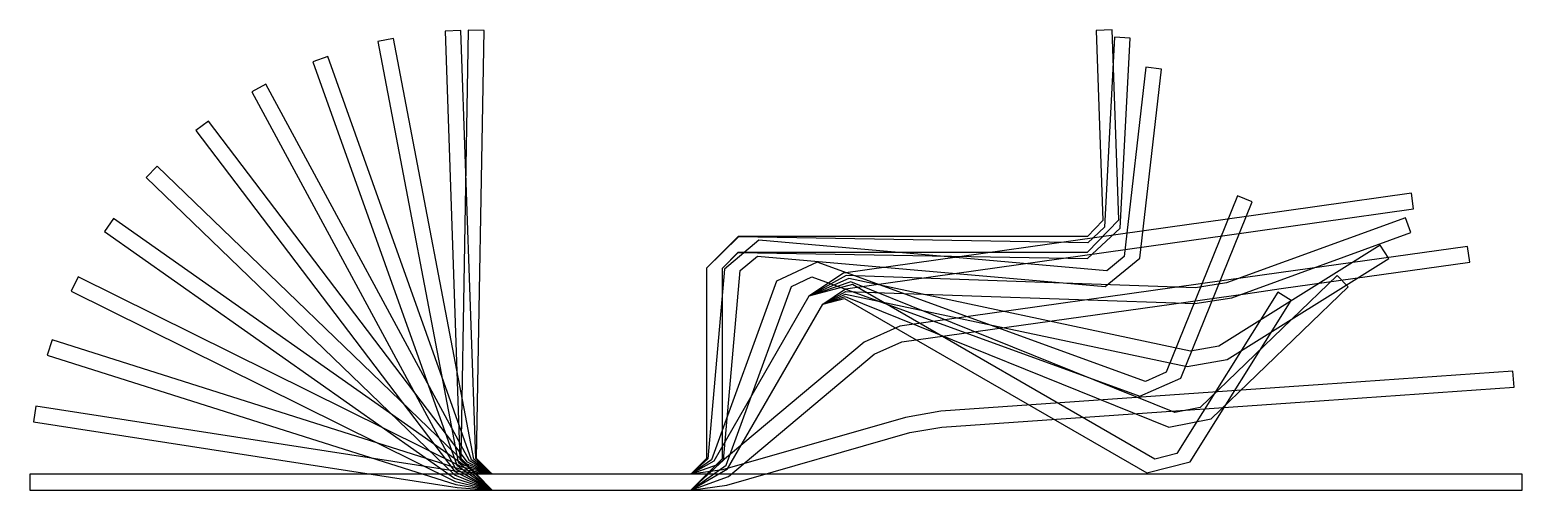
# Model space of a CAD drawing. Header units: millimetres. Extents: x 506.7 to 600.7, y -5184.3 to -5155.3.
import ezdxf

# ---------------------------------------------------------------- set-up
doc = ezdxf.new("R2010")
doc.units = ezdxf.units.MM

msp = doc.modelspace()

# ---------------------------------------------------------------- linework, layer by layer
for points in [[(529.589, -5155.851), (528.607, -5156.039), (533.666, -5182.561), (535.812, -5184.336), (542.062, -5184.336), (548.312, -5184.336), (550.384, -5182.437), (551.429, -5170.483), (552.513, -5169.574), (574.429, -5171.492), (576.615, -5169.705), (577.974, -5157.783), (576.98, -5157.669), (575.622, -5169.592), (574.516, -5170.495), (552.6, -5168.578), (550.433, -5170.396), (549.387, -5182.35), (548.312, -5183.336), (542.062, -5183.336), (535.812, -5183.336), (534.648, -5182.373), (529.589, -5155.851)], [(533.839, -5155.357), (532.84, -5155.392), (533.782, -5182.376), (535.812, -5184.336), (542.062, -5184.336), (548.312, -5184.336), (550.312, -5182.336), (550.312, -5170.336), (551.314, -5169.351), (573.311, -5169.735), (575.374, -5167.811), (576.002, -5155.827), (575.004, -5155.775), (574.376, -5167.758), (573.328, -5168.735), (551.332, -5168.351), (549.312, -5170.336), (549.312, -5182.336), (548.312, -5183.336), (542.062, -5183.336), (535.812, -5183.336), (534.782, -5182.341), (533.839, -5155.357)], [(535.298, -5155.338), (534.298, -5155.32), (533.827, -5182.316), (535.812, -5184.336), (542.062, -5184.336), (548.312, -5184.336), (550.312, -5182.336), (550.312, -5170.336), (551.312, -5169.336), (573.312, -5169.336), (575.281, -5167.297), (574.862, -5155.304), (573.863, -5155.339), (574.282, -5167.332), (573.312, -5168.336), (551.312, -5168.336), (549.312, -5170.336), (549.312, -5182.336), (548.312, -5183.336), (542.062, -5183.336), (535.812, -5183.336), (534.827, -5182.334), (535.298, -5155.338)], [(525.458, -5156.985), (524.516, -5157.321), (533.573, -5182.757), (535.812, -5184.336), (542.062, -5184.336), (548.312, -5184.336), (550.554, -5182.765), (554.659, -5171.489), (555.94, -5170.891), (576.614, -5178.416), (579.191, -5177.268), (583.686, -5166.142), (582.759, -5165.767), (578.264, -5176.893), (576.956, -5177.476), (556.282, -5169.952), (553.719, -5171.147), (549.615, -5182.424), (548.312, -5183.336), (542.062, -5183.336), (535.812, -5183.336), (534.515, -5182.421), (525.458, -5156.985)], [(521.542, -5158.734), (520.662, -5159.209), (533.504, -5182.96), (535.812, -5184.336), (542.062, -5184.336), (548.312, -5184.336), (550.63, -5182.997), (556.63, -5172.605), (557.996, -5172.24), (577.048, -5183.24), (579.786, -5182.557), (586.145, -5172.38), (585.297, -5171.85), (578.938, -5182.027), (577.548, -5182.373), (558.496, -5171.373), (555.764, -5172.105), (549.764, -5182.497), (548.312, -5183.336), (542.062, -5183.336), (535.812, -5183.336), (534.383, -5182.484), (521.542, -5158.734)], [(517.932, -5161.057), (517.135, -5161.661), (533.459, -5183.168), (535.812, -5184.336), (542.062, -5184.336), (548.312, -5184.336), (550.63, -5182.997), (556.63, -5172.605), (558.034, -5172.121), (578.432, -5180.363), (581.097, -5179.845), (589.729, -5171.509), (589.034, -5170.789), (580.402, -5179.125), (578.807, -5179.436), (558.409, -5171.195), (555.764, -5172.105), (549.764, -5182.497), (548.312, -5183.336), (542.062, -5183.336), (535.812, -5183.336), (534.256, -5182.563), (517.932, -5161.057)], [(514.712, -5163.902), (514.018, -5164.622), (533.44, -5183.378), (535.812, -5184.336), (542.062, -5184.336), (548.312, -5184.336), (550.63, -5182.997), (556.63, -5172.605), (558.067, -5171.966), (579.586, -5176.54), (582.106, -5176.095), (592.282, -5169.736), (591.752, -5168.889), (581.576, -5175.247), (579.794, -5175.561), (558.275, -5170.987), (555.764, -5172.105), (549.764, -5182.497), (548.312, -5183.336), (542.062, -5183.336), (535.812, -5183.336), (534.135, -5182.658), (514.712, -5163.902)], [(509.734, -5170.887), (509.289, -5171.782), (533.473, -5183.787), (535.812, -5184.336), (542.062, -5184.336), (548.312, -5184.336), (550.63, -5182.998), (556.63, -5172.606), (558.075, -5171.631), (579.861, -5168.569), (581.966, -5168.273), (593.849, -5166.603), (593.71, -5165.613), (581.827, -5167.283), (579.722, -5167.578), (557.936, -5170.64), (555.764, -5172.106), (549.764, -5182.498), (548.312, -5183.336), (542.062, -5183.336), (535.812, -5183.336), (533.918, -5182.892), (509.734, -5170.887)], [(511.958, -5167.204), (511.382, -5168.021), (533.445, -5183.585), (535.812, -5184.336), (542.062, -5184.336), (548.312, -5184.336), (550.63, -5182.997), (556.63, -5172.605), (558.081, -5171.801), (580.068, -5172.568), (582.398, -5172.199), (593.674, -5168.095), (593.332, -5167.156), (582.056, -5171.26), (580.103, -5171.569), (558.116, -5170.802), (555.764, -5172.105), (549.764, -5182.497), (548.312, -5183.336), (542.062, -5183.336), (535.812, -5183.336), (534.021, -5182.767), (511.958, -5167.204)], [(508.09, -5174.865), (507.788, -5175.818), (533.524, -5183.982), (535.812, -5184.336), (542.062, -5184.336), (548.312, -5184.336), (550.685, -5183.472), (559.877, -5175.759), (561.616, -5174.985), (583.402, -5171.923), (585.506, -5171.627), (597.389, -5169.957), (597.25, -5168.967), (585.367, -5170.637), (583.262, -5170.932), (561.477, -5173.994), (559.234, -5174.993), (550.042, -5182.706), (548.312, -5183.336), (542.062, -5183.336), (535.812, -5183.336), (533.827, -5183.029), (508.09, -5174.865)], [(507.067, -5179.046), (506.914, -5180.035), (533.596, -5184.165), (535.812, -5184.335), (542.062, -5184.335), (548.312, -5184.335), (550.588, -5184.015), (562.123, -5180.708), (564.14, -5180.353), (586.086, -5178.818), (588.206, -5178.67), (600.177, -5177.833), (600.107, -5176.835), (588.136, -5177.672), (586.016, -5177.82), (564.07, -5179.355), (561.847, -5179.747), (550.312, -5183.055), (548.312, -5183.335), (542.062, -5183.335), (535.812, -5183.335), (533.749, -5183.177), (507.067, -5179.046)], [(506.687, -5183.336), (506.687, -5184.336), (533.687, -5184.336), (535.812, -5184.336), (542.062, -5184.336), (548.312, -5184.336), (550.437, -5184.336), (562.437, -5184.336), (564.562, -5184.336), (586.562, -5184.336), (588.688, -5184.336), (600.688, -5184.336), (600.688, -5183.336), (588.688, -5183.336), (586.562, -5183.336), (564.562, -5183.336), (562.437, -5183.336), (550.437, -5183.336), (548.312, -5183.336), (542.062, -5183.336), (535.812, -5183.336), (533.687, -5183.336), (506.687, -5183.336)]]:
    msp.add_lwpolyline(points)

doc.saveas('drawing.dxf')
